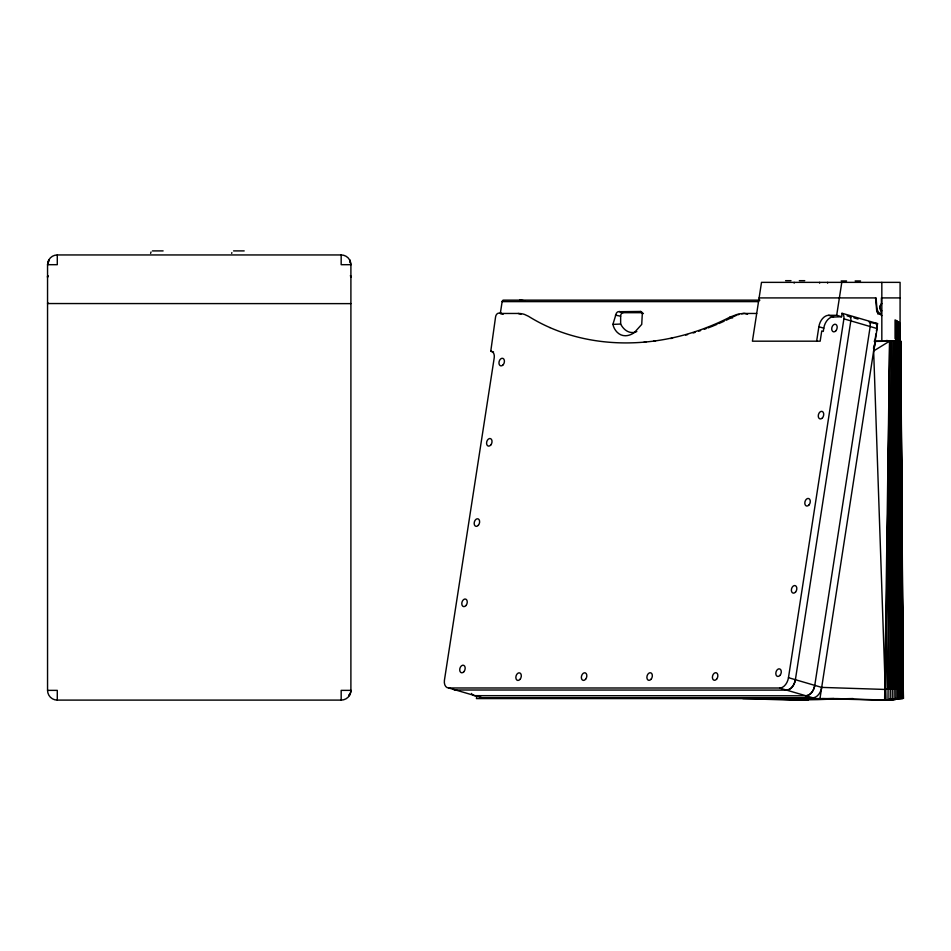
<?xml version="1.0" encoding="UTF-8"?>
<svg xmlns="http://www.w3.org/2000/svg" width="951" height="951" viewBox="0 0 951 951"><rect width="100%" height="100%" fill="white"/><g stroke="black" fill="none" stroke-linecap="round" stroke-linejoin="round"><path stroke-width="1.43" d="M47.55 277.347L47.55 276.17M350.907 277.347L350.907 276.17M898.743 699.08L898.624 341.254L889.637 341.136L873.648 350.967L885.654 700.043L903.45 698.296L902.975 672.714M899.955 698.949L899.896 341.29L898.624 341.254L897.364 699.211M501.284 313.141L498.728 313.141A3.745 2.52 -73.7 0 0 495.578 316.873L490.764 351.228A6.705 4.505 -73.7 0 1 494.223 357.778L444.414 680.334A7.977 5.361 -73.7 0 0 448.717 687.977L780.521 688.013A10.651 7.156 -73.7 0 0 788.474 677.683L821.688 687.395L884.81 689.439L897.078 688.572L897.78 341.243L895.806 699.342L880.008 700.102L822.389 698.616M898.457 688.453L899.325 341.266L899.67 688.322L897.078 688.572M888.947 341.183L899.075 341.183L899.206 322.544L895.057 319.916L895.057 338.675L899.075 341.183M889.328 341.183L888.543 341.183M890.932 341.183L892.418 341.183M896.115 341.183L898.957 341.076M895.521 688.714L896.805 341.231L894.095 699.472L880.008 700.079L895.806 699.342L884.632 700.079L837.023 698.593L476.427 698.581L476.879 695.645M889.898 689.118L891.622 341.159L887.984 699.9L884.632 700.079L889.637 341.136L885.654 700.043L884.632 700.079L892.216 699.615L893.108 341.171L890.184 699.758L884.632 700.079M893.809 688.845L895.699 341.207L891.931 688.988L894.463 341.195M887.711 689.261L890.029 341.147L885.369 689.416M349.599 259.825L350.907 264.687L350.895 690.581A10.889 5.076 61.5 0 1 350.776 691.9L349.267 695.763M503.15 314.294L500.309 313.461L502.14 301.622A1.89 1.367 -90 0 1 503.483 300.136L759.873 300.136M816.636 341.183L818.87 326.74A11.685 7.846 -73.7 0 1 828.666 315.304L836.69 315.304L841.599 316.742L842.134 313.271L877.559 323.637L876.43 330.948M841.599 316.742L831.436 317.135A11.685 7.846 -73.7 0 0 823.78 328.178L823.281 331.4L821.747 330.948L820.166 341.183L752.419 341.183L761.513 282.364L900.086 282.364L900.074 341.183L874.849 341.183L875.978 333.872M836.69 315.304L841.79 282.364M788.474 677.683L843.894 318.847A5.837 3.923 -73.7 0 0 841.778 313.331M453.08 688.988A7.977 5.361 -73.7 0 0 455.636 689.998L786.572 690.117C791.684 689.653 794.644 684.292 795.393 679.703L850.812 320.879A5.837 3.923 -73.7 0 0 849.148 315.601M472.457 694.646A7.977 5.361 -73.7 0 0 475.001 695.668L805.949 695.787C811.048 695.324 814.02 689.962 814.769 685.374L870.189 326.538A5.837 3.923 -73.7 0 0 868.941 321.593M819.964 698.593L877.107 328.57A5.837 3.923 -73.7 0 0 875.443 323.292M349.778 261.858L349.742 260.075M150.603 253.358L151.031 251.991M231.687 253.358L231.854 252.621M873.648 350.967L875.55 341.385L889.494 341.219L886.724 340.41M47.55 277.086L48.061 275.635M612.908 324.386L616.296 313.283A4.862 3.269 -73.7 0 1 618.019 311.714L640.641 311.464A4.066 2.734 -73.7 0 1 642.329 313.129L641.735 324.386L634.353 332.588A25.677 17.249 -73.7 0 1 625.306 335.751C618.935 335.81 614.156 330.259 612.908 324.386L620.646 324.053A21.362 14.681 -90 0 0 636.813 331.542M48.715 260.075L48.679 261.858M873.47 348.232L875.55 341.385L874.159 341.183M48.858 259.825L47.55 264.687L47.55 690.367A9.736 9.736 0 0 0 57.286 700.102L341.171 700.102A9.736 9.736 0 0 0 350.907 690.367M48.061 303.012L47.55 303.547L350.883 303.631M733.031 316.838L736.633 315.245M706.617 327.584C656.891 346.865 599.296 349.16 549.904 327.584M707.972 327.952L709.803 327.263A355.436 238.879 -73.7 0 0 717.054 324.315M704.311 329.296L706.141 328.63M698.771 331.198L700.625 330.579M737.857 314.805L739.105 314.412M693.196 332.957L695.062 332.386M685.73 335.073L687.597 334.574M670.657 338.544L672.547 338.164M899.67 688.322L903.165 687.668L901.072 399.063M653.622 341.183L655.512 340.957M152.41 250.909L163.108 250.898M233.566 250.898L244.193 250.898M448.717 687.977L481.919 697.689L813.723 697.725A10.651 7.156 -73.7 0 0 821.688 687.395M899.42 341.373L900.775 341.338L903.319 698.391M644.148 342.063L646.038 341.92M742.802 698.581L790.4 700.091L817.765 699.627A53.482 1.355 -1.5 0 1 853.035 698.557M790.4 700.091L805.509 699.472M880.008 700.079L895.806 699.342M823.97 698.83L833.968 698.521M57.286 254.975L57.286 264.687L47.574 264.687A9.736 9.736 0 0 1 57.286 254.951L341.171 254.951A9.736 9.736 0 0 1 350.907 264.687M350.883 264.687L341.171 264.687L341.171 254.975M785.597 280.676L790.994 280.676M799.339 280.676L804.736 280.676M841.159 280.949L846.545 280.949M855.151 280.949L860.548 280.949M759.112 297.913L876.049 297.913L876.858 307.601A7.62 5.54 -90 0 0 879.295 313.081L880.733 313.996L881.387 313.212L879.675 307.244L881.399 303.333L881.399 297.913L900.086 297.913M502.14 301.622L758.529 301.622A1.89 1.367 -90 0 1 759.409 300.243M619.125 311.441L623.048 312.689L641.889 312.689A3.198 2.199 -90 0 1 642.448 312.796M500.309 313.461L518.2 313.461A44.221 29.719 -73.7 0 1 524.488 314.424L528.435 316.267A353.998 237.916 -73.7 0 0 549.916 327.572M732.615 317.979L729.845 317.17L737.18 314.401A61.054 41.036 -73.7 0 1 744.788 313.461L756.699 313.461M877.666 313.889L880.388 313.889M877.559 323.637L870.272 322.544M47.574 690.367L57.286 690.367L57.286 700.079M350.883 690.367L341.171 690.367L341.171 700.079M761.299 698.605L808.148 700.091M903.01 698.498L900.775 341.338L899.896 341.29L900.989 698.83M902.119 697.963L903.45 698.296M615.416 315.173L620.646 316.172A3.483 2.401 -90 0 1 623.048 312.689M847.139 315.863L851.228 317.063M853.95 317.86L858.052 319.06M843.894 318.847L877.107 328.57M828.666 315.304L833.575 316.742M818.87 326.74L823.78 328.178M744.788 313.461L747.557 314.27M518.2 313.461L520.97 314.27M490.764 351.228L493.533 352.036M779.654 688.096L812.867 697.808M902.868 687.49L901.072 403.521M881.827 315.613L876.786 311.892L875.574 297.913M640.332 311.441L641.889 312.689M350.384 275.635L350.907 277.086M902.523 698.605L900.763 341.326M900.704 688.203L900.324 341.302L901.845 698.712M901.084 561.173L901.12 564.145M902.023 648.796L902.154 660.683M900.122 359.193L900.371 385.94L900.122 360.679M901.072 463.208L901.691 531.561M902.023 568.71L902.868 660.826M901.072 507.751L901.31 531.514M901.607 561.221L901.643 564.193M902.023 602.815L902.606 660.755M901.334 561.173L901.358 564.145M902.023 639.88L902.226 662.158M900.752 387.235L900.645 341.35L900.977 387.223M901.072 473.574L901.56 531.514M901.81 561.221L901.833 564.193M902.023 586.47L902.642 660.755M900.621 341.314L901.56 688.084M899.206 322.544A59.366 8.476 8.8 0 1 900.074 323.934A58.796 8.404 8.8 0 1 899.682 325.123L899.682 341.183M898.636 322.044L898.636 340.803M897.934 321.533L897.934 340.28M897.09 320.998L897.09 339.757M896.115 320.463L896.115 339.21M895.01 341.183L893.774 341.183M881.827 282.364L881.827 341.183M827.62 282.364L827.62 283.136M819.643 282.364L819.643 283.136M794.18 282.364L794.18 283.136M620.646 316.172L620.646 324.053M348.958 694.634L348.958 695.383M895.45 698.498A53.482 1.355 -1.5 0 1 893.726 699.223M891.503 699.425A53.482 1.355 -1.5 0 1 886.998 699.746M899.682 325.123A58.082 8.297 8.8 0 1 899.277 325.468M881.827 310.811A3.863 2.805 90 0 1 880.103 307.244A3.863 2.805 90 0 1 881.827 303.69M729.845 317.182A355.436 238.879 -73.7 0 1 706.617 327.572M643.221 313.343A3.198 2.199 -90 0 1 643.435 313.616M519.626 300.136A30.087 21.861 -90 0 1 525.083 301.087M481.919 697.689A7.977 5.361 -73.7 0 1 479.375 696.679M471.946 694.099A7.977 5.361 -73.7 0 1 471.518 693.445M814.769 685.374A10.651 7.156 -73.7 0 1 805.842 695.799M795.393 679.703A10.651 7.156 -73.7 0 1 786.465 690.129M741.625 313.794A61.054 41.036 -73.7 0 1 744.169 313.378M731.283 317.741A355.436 238.879 -73.7 0 1 725.993 320.321M724.21 321.141A355.436 238.879 -73.7 0 1 718.849 323.554M835.929 330.734A3.899 2.615 -73.7 0 0 835.715 324.362A3.899 2.615 -73.7 0 0 831.709 329.022A3.899 2.615 -73.7 0 0 835.929 330.734M822.472 417.834A3.899 2.615 -73.7 0 0 822.258 411.462A3.899 2.615 -73.7 0 0 818.264 416.122A3.899 2.615 -73.7 0 0 822.472 417.834M809.028 504.933A3.899 2.615 -73.7 0 0 808.802 498.562A3.899 2.615 -73.7 0 0 804.808 503.222A3.899 2.615 -73.7 0 0 809.028 504.933M795.571 592.033A3.899 2.615 -73.7 0 0 795.357 585.661A3.899 2.615 -73.7 0 0 791.363 590.333A3.899 2.615 -73.7 0 0 795.571 592.033M780.034 675.329A3.899 2.615 -73.7 0 0 779.82 668.957A3.899 2.615 -73.7 0 0 775.814 673.617A3.899 2.615 -73.7 0 0 780.034 675.329M716.602 679.18A3.899 2.615 -73.7 0 0 716.388 672.809A3.899 2.615 -73.7 0 0 712.394 677.481A3.899 2.615 -73.7 0 0 716.602 679.18M651.09 679.228A3.899 2.615 -73.7 0 0 650.876 672.856A3.899 2.615 -73.7 0 0 646.882 677.528A3.899 2.615 -73.7 0 0 651.09 679.228M585.578 679.276A3.899 2.615 -73.7 0 0 585.364 672.904A3.899 2.615 -73.7 0 0 581.358 677.564A3.899 2.615 -73.7 0 0 585.578 679.276M520.054 679.323A3.899 2.615 -73.7 0 0 519.84 672.951A3.899 2.615 -73.7 0 0 515.846 677.611A3.899 2.615 -73.7 0 0 520.054 679.323M463.922 671.691A3.899 2.615 -73.7 0 0 463.708 665.32A3.899 2.615 -73.7 0 0 459.713 669.98A3.899 2.615 -73.7 0 0 463.922 671.691M503.174 364.768A3.899 2.615 -73.7 0 0 502.948 358.396A3.899 2.615 -73.7 0 0 498.954 363.056A3.899 2.615 -73.7 0 0 503.174 364.768M490.775 445.009A3.899 2.615 -73.7 0 0 490.561 438.637A3.899 2.615 -73.7 0 0 486.567 443.309A3.899 2.615 -73.7 0 0 490.775 445.009M478.377 525.261A3.899 2.615 -73.7 0 0 478.163 518.889A3.899 2.615 -73.7 0 0 474.169 523.549A3.899 2.615 -73.7 0 0 478.377 525.261M465.99 605.514A3.899 2.615 -73.7 0 0 465.776 599.13A3.899 2.615 -73.7 0 0 461.782 603.802A3.899 2.615 -73.7 0 0 465.99 605.514"/></g></svg>
